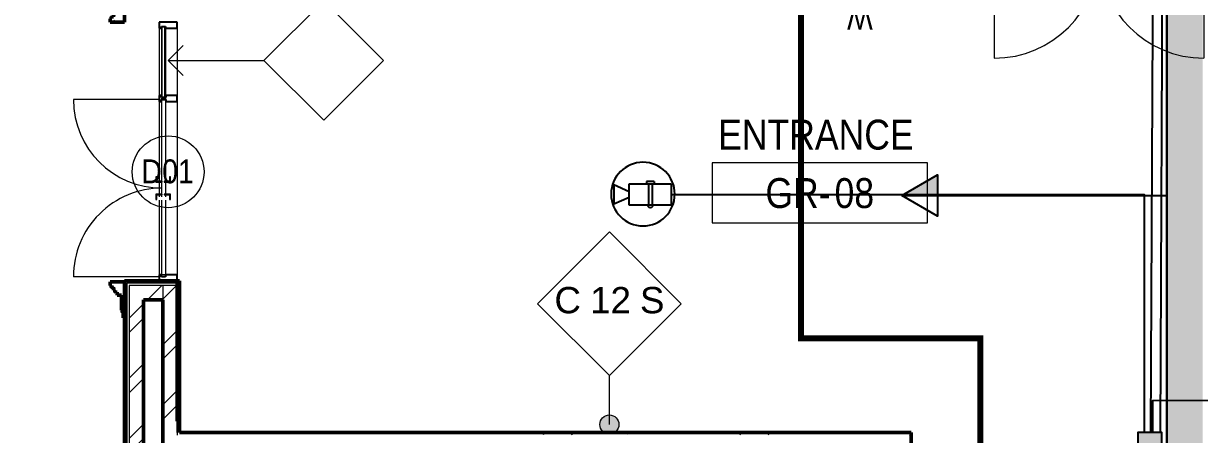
# Model space of a CAD drawing. Header units: millimetres. Extents: x -9358 to 257996, y -67499 to 9117.
# Drawn here: x 32967 to 42789, y -12384 to -8948 of the extents above; entities that cross this region are included whole.
import ezdxf
from ezdxf import colors
from ezdxf.entities.mleader import LeaderData, LeaderLine
from ezdxf.math import Vec2, Vec3

# ---------------------------------------------------------------- set-up
doc = ezdxf.new("R2010")
doc.units = ezdxf.units.MM
doc.header["$LTSCALE"] = 1000
for name, color, linetype, lineweight in [('123', 2, 'Continuous', 9), ('A-DOOR', 8, 'Continuous', 9), ('A-DOOR-1', 8, 'Continuous', 18), ('A-DOR', 8, 'Continuous', 9), ('A-FLR-PAT', 8, 'Continuous', 18), ('A-ROM-NAM', 8, 'Continuous', 9), ('A-TYP-DOR', 8, 'Continuous', 0), ('A-TYP-WAL', 8, 'Continuous', 0), ('A-WAL-CLD', 8, 'Continuous', 9), ('A-WAL-CMU', 8, 'Continuous', 50), ('A-WAL-CRT-GLS', 8, 'Continuous', 9), ('A-WAL-CRT-GLS-1', 8, 'Continuous', 18), ('A-WAL-CRT-MLN', 8, 'Continuous', 9), ('A-WAL-CRT-MLN-1', 8, 'Continuous', 25), ('A-WAL-LOW-20', 8, 'Continuous', 18), ('A-WAL-PAT-1', 8, 'Continuous', 9)]:
    doc.layers.add(name, color=color, linetype=linetype, lineweight=lineweight)
for name, color, linetype in [('CCTVNET', 6, 'Continuous'), ('DATANET', 4, 'Continuous'), ('F POINT AGN', 7, 'Continuous'), ('LC-CABLE -10', 4, 'Continuous'), ('LC-CABLE -20', 6, 'Continuous'), ('LC-DA-CIR', 4, 'Continuous'), ('LC-T-OUTLET', 4, 'Continuous'), ('Route - rack1', 7, 'Continuous')]:
    doc.layers.add(name, color=color, linetype=linetype)
doc.styles.add('Arial_5', font='arial.ttf', dxfattribs={"width": 0.85, "height": 200})
doc.styles.add('Arial_7', font='arial.ttf', dxfattribs={"width": 0.85, "height": 200})
doc.styles.add('Arial_8', font='arial.ttf', dxfattribs={"height": 220})
doc.styles.add('ELEC', font='romant.shx', dxfattribs={"width": 0.8, "oblique": 15, "height": 0.18})
pattern_1 = [(45, (0, 0), (-251.4472, 251.4472), []), (45, (0, 381), (-251.4472, 251.4472), [])]
pattern_2 = [(0, (0, 0), (812.8, 203.2), [33.528, -576.072, 33.528, -576.072, -3251.2]), (0, (0, 0), (812.8, 203.2), [-1219.2, 33.528, -1185.672, 33.528, -576.072, -1422.4]), (0, (0, 0), (812.8, 203.2), [-3048, 33.528, -372.872, 33.528, -982.472]), (120, (304.8, 101.6), (-582.3764, 602.30545), [33.528, -576.072, 33.528, -576.072, -3251.2]), (120, (304.8, 101.6), (-582.3764, 602.30545), [-1219.2, 33.528, -1185.672, 33.528, -576.072, -1422.4]), (120, (304.8, 101.6), (-582.3764, 602.30545), [-3048, 33.528, -372.872, 33.528, -982.472]), (240, (406.4, 508), (-230.4236, -805.50545), [33.528, -576.072, 33.528, -576.072, -3251.2]), (240, (406.4, 508), (-230.4236, -805.50545), [-1219.2, 33.528, -1185.672, 33.528, -576.072, -1422.4]), (240, (406.4, 508), (-230.4236, -805.50545), [-3048, 33.528, -372.872, 33.528, -982.472])]

# ---------------------------------------------------------------- blocks, each defined once
blk = doc.blocks.new('M_Wall Tag - WALL TAG-12mm-1267109-01-Ground Floor Plan')
at = {"layer": 'A-TYP-WAL'}
for p, q in [((-6, 0), (0, 6)), ((0, 6), (6, 0)), ((-6, 0), (0, -6)), ((6, 0), (0, -6))]:
    blk.add_line(p, q, dxfattribs=at)
blk = doc.blocks.new('Door Tag - Door Tag-41184-01-Ground Floor Plan')
at = {"layer": 'A-TYP-DOR'}
blk.add_circle((0, 0), 3, dxfattribs=at)
blk = doc.blocks.new('Wall Tag - 1_2_-62628-01-Ground Floor Plan')
at = {"layer": 'A-TYP-WAL'}
for p, q in [((-5, 0), (0, 5)), ((0, 5), (5, 0)), ((-5, 0), (0, -5)), ((0, -5), (5, 0))]:
    blk.add_line(p, q, dxfattribs=at)
blk = doc.blocks.new('DD')
at = {"layer": 'LC-DA-CIR'}
h = blk.add_hatch(color=3, dxfattribs=at)
h.dxf.hatch_style = 1
h.paths.add_polyline_path([(0, 299.4), (0, 0), (172.8, 0)])
at = {"color": 3}
blk.add_lwpolyline([(0, 299.4), (172.8, 0), (-172.8, 0), (0, 299.4)], dxfattribs=at)
at = {"layer": 'LC-DA-CIR', "color": 3}
blk.add_line((0, 299.4), (0, 0), dxfattribs=at)
blk = doc.blocks.new('D-W')
at = {"color": 3, "elevation": 0}
blk.add_lwpolyline([(0, 254.5), (146.9, 0), (-146.9, 0), (0, 254.5)], dxfattribs=at)
at = {"layer": 'LC-T-OUTLET', "color": 2}
blk.add_attdef('W', (77.2, 236.3, 0), '', height=170, dxfattribs=at)
blk = doc.blocks.new('M_Door-Curtain-Wall-Double-Glass - M_Door-Curtain-Wall-Double-Glass 1500_2500-2866191-01-Ground Floor Furniture Plan')
at = {"layer": 'A-DOOR'}
for p, q in [((-740.5, 75.5), (-740.5, 791.3)), ((740.5, 75), (740.5, 791.3))]:
    blk.add_line(p, q, dxfattribs=at)
for centre, start, end in [((-740.5, 50.8), 0, 90), ((740.5, 50.8), 90, 180)]:
    blk.add_arc(centre, 740.5, start, end, dxfattribs=at)
at = {"layer": 'A-DOR'}
for p, q in [((-50.8, 101.6), (-95.2, 101.6)), ((-95.2, 101.6), (-95.2, 95.2)), ((-50.8, 50.8), (-50.8, 101.6)), ((50.8, 101.6), (50.8, 50.8)), ((95.3, 101.6), (50.8, 101.6)), ((95.3, 95.2), (95.3, 101.6)), ((-95.2, 95.2), (-57.1, 95.2)), ((-57.1, 95.2), (-57.1, 50.8)), ((-57.1, 50.8), (-50.8, 50.8)), ((-50.8, 31.7), (-57.1, 31.7)), ((-57.1, 31.7), (-57.1, -12.7)), ((-50.8, -19.1), (-50.8, 31.7)), ((50.8, 50.8), (57.2, 50.8)), ((57.2, 31.7), (50.8, 31.7)), ((50.8, 31.7), (50.8, -19.1)), ((57.2, 50.8), (57.2, 95.2)), ((57.2, 95.2), (95.3, 95.2)), ((57.2, -12.7), (57.2, 31.7)), ((-57.1, -12.7), (-95.2, -12.7)), ((-95.2, -12.7), (-95.2, -19.1)), ((-95.2, -19.1), (-50.8, -19.1)), ((50.8, -19.1), (95.3, -19.1)), ((95.3, -12.7), (57.2, -12.7)), ((95.3, -19.1), (95.3, -12.7))]:
    blk.add_line(p, q, dxfattribs=at)
blk = doc.blocks.new('Rectangular Mullion - 50 x 150_left-2593512-01-Ground Floor Furniture Plan')
at = {"layer": 'A-WAL-CRT-MLN'}
for p, q in [((34099.5, -10276.7), (34099.5, -10900)), ((34119.5, -10276.7), (34119.5, -10900)), ((34154.5, -10276.7), (34154.5, -10900)), ((34249.5, -10276.7), (34249.5, -10900)), ((34154.5, -10900), (34119.5, -10900))]:
    blk.add_line(p, q, dxfattribs=at)
blk = doc.blocks.new('Rectangular Mullion - 50 x 150_right-517094-01-Ground Floor Furniture Plan')
at = {"layer": 'A-WAL-CRT-MLN-1'}
for p, q in [((-50, -20.5), (-50, 74.5)), ((-50, 74.5), (0, 74.5)), ((0, 74.5), (0, -75.5)), ((-33.6875, -20.5), (-50, -20.5)), ((-50, -75.5), (-50, -55.5)), ((-50, -55.5), (-33.6875, -55.5)), ((0, -75.5), (-50, -75.5)), ((-33.6875, -55.5), (-33.6875, -20.5))]:
    blk.add_line(p, q, dxfattribs=at)
blk = doc.blocks.new('Rectangular Mullion - 50 x 150_left-1779568-01-Ground Floor Furniture Plan')
at = {"layer": 'A-WAL-CRT-MLN'}
for p, q in [((34099.5, -9425), (34099.5, -10250)), ((34119.5, -9425), (34119.5, -10250)), ((34120, -9425), (34154.5, -9425)), ((34154.5, -9425), (34154.5, -10250)), ((34249.5, -9425), (34249.5, -10250))]:
    blk.add_line(p, q, dxfattribs=at)
blk = doc.blocks.new('System Panel - Glazed-2593520-01-Ground Floor Furniture Plan')
at = {"layer": 'A-WAL-CRT-GLS-1'}
for p, q in [((297.1875, 52.7), (-297.1875, 52.7)), ((-297.1875, 52.7), (-297.1875, 27.3)), ((-297.1875, 27.3), (297.1875, 27.3)), ((297.1875, 27.3), (297.1875, 52.7))]:
    blk.add_line(p, q, dxfattribs=at)
blk = doc.blocks.new('Rectangular Mullion - 50 x 150_left-2593518-01-Ground Floor Furniture Plan')
at = {"layer": 'A-WAL-CRT-MLN'}
for p, q in [((34099.5, -8840), (34099.5, -9401.7)), ((34119.5, -8840), (34122.3, -8840)), ((34119.5, -8840), (34119.5, -9401.7)), ((34147.7, -8840), (34154.5, -8840)), ((34154.5, -8840), (34154.5, -9401.7)), ((34249.5, -8840), (34249.5, -9401.7)), ((34122.3, -9401.7), (34120, -9401.7)), ((34154.5, -9401.7), (34147.7, -9401.7))]:
    blk.add_line(p, q, dxfattribs=at)
blk = doc.blocks.new('Rectangular Mullion - 50 x 150_Profile_Center-649122-01-Ground Floor Furniture Plan')
at = {"layer": 'A-WAL-CRT-MLN-1'}
for p, q in [((-25, -20), (-25, 75)), ((-25, 75), (25, 75)), ((25, 75), (25, -20)), ((-8.6875, -20), (-25, -20)), ((-25, -75), (-25, -55)), ((-25, -55), (-8.6875, -55)), ((25, -75), (-25, -75)), ((-8.6875, -55), (-8.6875, -20)), ((25, -20), (8.6875, -20)), ((8.6875, -20), (8.6875, -55)), ((8.6875, -55), (25, -55)), ((25, -55), (25, -75))]:
    blk.add_line(p, q, dxfattribs=at)
blk = doc.blocks.new('Rectangular Mullion - 50 x 150_left-517097-01-Ground Floor Furniture Plan')
at = {"layer": 'A-WAL-CRT-MLN-1'}
for p, q in [((0, 74.5), (-50, 74.5)), ((-50, 74.5), (-50, -20.5)), ((0, -75.5), (0, 74.5)), ((-50, -20.5), (-33.5, -20.5)), ((-33.5, -55.5), (-50, -55.5)), ((-50, -55.5), (-50, -75.5)), ((-50, -75.5), (0, -75.5)), ((-33.5, -20.5), (-33.5, -55.5))]:
    blk.add_line(p, q, dxfattribs=at)
blk = doc.blocks.new('M_Curtain Wall Dbl Glass2 - Double curtain wall door - grey-2605418-01-Ground Floor Furniture Plan')
at = {"layer": 'A-DOOR'}
for centre, start, end in [((-875, 0), 270, 360), ((875, 0), 180, 270)]:
    blk.add_arc(centre, 875, start, end, dxfattribs=at)
at = {"layer": 'A-DOOR-1'}
for p, q in [((-875, 0), (-875, -875)), ((875, 0), (875, -875))]:
    blk.add_line(p, q, dxfattribs=at)
blk = doc.blocks.new('Walls 100 - Walls 78-2780852-01-Ground Floor Furniture Plan')
at = {"layer": 'A-WAL-PAT-1'}
h = blk.add_hatch(dxfattribs=at)
h.set_pattern_fill('FP_136', color=256, style=0, pattern_type=2)
h.set_pattern_definition([(0, (0, 0), (406.4, 101.6), [33.528, -271.272, 33.528, -271.272, -1625.6]), (0, (0, 0), (406.4, 101.6), [-609.6, 33.528, -576.072, 33.528, -271.272, -711.2]), (0, (0, 0), (406.4, 101.6), [-1524, 33.528, -169.672, 33.528, -474.472]), (120, (152.4, 50.8), (-291.18818, 301.15272), [33.528, -271.272, 33.528, -271.272, -1625.6]), (120, (152.4, 50.8), (-291.18818, 301.15272), [-609.6, 33.528, -576.072, 33.528, -271.272, -711.2]), (120, (152.4, 50.8), (-291.18818, 301.15272), [-1524, 33.528, -169.672, 33.528, -474.472]), (240, (203.2, 254), (-115.21182, -402.75272), [33.528, -271.272, 33.528, -271.272, -1625.6]), (240, (203.2, 254), (-115.21182, -402.75272), [-609.6, 33.528, -576.072, 33.528, -271.272, -711.2]), (240, (203.2, 254), (-115.21182, -402.75272), [-1524, 33.528, -169.672, 33.528, -474.472])])
h.paths.add_polyline_path([(33800, -11260), (33810, -11260), (33810, -10960), (33690, -10960), (33690, -10990), (33705, -10990), (33698.5, -10993.7), (33698.5, -11001.2), (33705, -11005), (33720, -11005), (33720, -11030), (33735, -11030), (33728.5, -11033.7), (33728.5, -11041.2), (33735, -11045), (33750, -11045), (33750, -11070), (33785, -11070), (33785, -11195), (33799.7, -11195.2), (33791.3, -11200), (33791.3, -11210), (33800, -11215)], flags=0)
h.paths.add_polyline_path([(33690, -8790), (33810, -8790), (33810, -8490), (33800, -8490), (33800, -8535), (33791.3, -8540), (33791.3, -8550), (33800, -8555), (33785, -8555), (33785, -8680), (33750, -8680), (33750, -8705), (33735, -8705), (33728.5, -8708.8), (33728.5, -8716.3), (33735, -8720), (33720, -8720), (33720, -8745), (33705, -8745), (33698.5, -8748.8), (33698.5, -8756.3), (33705, -8760), (33690, -8760)], flags=0)
at = {"layer": 'A-WAL-CMU'}
for p, q in [((33810, -8490), (33800, -8490)), ((33800, -8490), (33800, -8535)), ((33810, -8790), (33810, -8490)), ((33800, -8555), (33785, -8555)), ((33785, -8555), (33785, -8680)), ((33735, -8720), (33720, -8720)), ((33720, -8720), (33720, -8745)), ((33750, -8705), (33735, -8705)), ((33785, -8680), (33750, -8680)), ((33750, -8680), (33750, -8705)), ((33690, -8760), (33690, -8790)), ((33705, -8760), (33690, -8760)), ((33690, -8790), (33810, -8790)), ((33720, -8745), (33705, -8745)), ((33690, -10960), (33690, -10990)), ((33810, -10960), (33690, -10960)), ((33690, -10990), (33705, -10990)), ((33810, -11260), (33810, -10960)), ((33705, -11005), (33720, -11005)), ((33720, -11005), (33720, -11030)), ((33720, -11030), (33735, -11030)), ((33735, -11045), (33750, -11045)), ((33750, -11045), (33750, -11070)), ((33750, -11070), (33785, -11070)), ((33785, -11070), (33785, -11195)), ((33785, -11195), (33800, -11195)), ((33800, -11215), (33800, -11260)), ((33800, -11260), (33810, -11260))]:
    blk.add_line(p, q, dxfattribs=at)
for centre, radius in [((33800, -8545), 10), ((33735, -8712.5), 7.5), ((33705, -8752.5), 7.5), ((33705, -10997.5), 7.5), ((33735, -11037.5), 7.5), ((33800, -11205), 10)]:
    blk.add_arc(centre, radius, 90, 270, dxfattribs=at)
blk = doc.blocks.new('M_Room Tag_Small - M_Room Tag_Small-919701-01-Ground Floor Furniture Plan')
at = {"layer": 'A-ROM-NAM'}
for p, q in [((9, 2.5), (-9, 2.5)), ((-9, 2.5), (-9, -2.5)), ((9, -2.5), (9, 2.5)), ((-9, -2.5), (9, -2.5))]:
    blk.add_line(p, q, dxfattribs=at)
blk = doc.blocks.new('G')
at = {"layer": 'A-WAL-PAT-1'}
h = blk.add_hatch(dxfattribs=at)
h.set_pattern_fill('FP_2', color=256, style=0, pattern_type=2)
h.set_pattern_definition(pattern_2)
h.paths.add_polyline_path([(34270, -12240), (34270, -10950), (34250, -10950), (34250, -12240)], flags=0)
h.paths.add_polyline_path([(34250, -8790), (34270, -8790), (34270, -8260), (34250, -8260), (34250, -8630)], flags=0)
h = blk.add_hatch(dxfattribs=at)
h.set_pattern_fill('FP_2', color=256, style=0, pattern_type=2)
h.set_pattern_definition(pattern_2)
h.paths.add_polyline_path([(33830, -14350), (33830, -10970), (33810, -10970), (33810, -14350)], flags=0)
h = blk.add_hatch(dxfattribs=at)
h.set_pattern_fill('FP_1', color=256, style=0, pattern_type=2)
h.set_pattern_definition(pattern_1)
h.paths.add_polyline_path([(34130, -11110), (34130, -10990), (33850, -10990), (33850, -11110), (34051.2, -11110)], flags=0)
h = blk.add_hatch(dxfattribs=at)
h.set_pattern_fill('FP_1', color=256, style=0, pattern_type=2)
h.set_pattern_definition(pattern_1)
h.paths.add_polyline_path([(34250, -14210), (34250, -10990), (34130, -10990), (34130, -14210)], flags=0)
h = blk.add_hatch(dxfattribs=at)
h.set_pattern_fill('FP_1', color=256, style=0, pattern_type=2)
h.set_pattern_definition(pattern_1)
h.paths.add_polyline_path([(33850, -14210), (33970, -14210), (33970, -11110), (33850, -11110), (33850, -14086.1)], flags=0)
h = blk.add_hatch(dxfattribs=at)
h.set_pattern_fill('FP_2', color=256, style=0, pattern_type=2)
h.set_pattern_definition(pattern_2)
h.paths.add_polyline_path([(34542.7, -12240), (40360, -12240), (40360, -12220), (34270, -12220), (34270, -12240)], flags=0)
h = blk.add_hatch(dxfattribs=at)
h.set_pattern_fill('FP_2', color=256, style=0, pattern_type=2)
h.set_pattern_definition(pattern_2)
h.paths.add_polyline_path([(40380, -20140), (40380, -20000), (40300, -20000), (40300, -20020), (40360, -20020), (40360, -20140)], flags=0)
h.paths.add_polyline_path([(40300, -19000), (40380, -19000), (40380, -18570), (40360, -18570), (40360, -18980), (40300, -18980)], flags=0)
h.paths.add_polyline_path([(40380, -18450), (40380, -14320), (40360, -14320), (40360, -18450)], flags=0)
h.paths.add_polyline_path([(40360, -14200), (40380, -14200), (40380, -13800), (40300, -13800), (40300, -13820), (40360, -13820), (40360, -14086.1)], flags=0)
h.paths.add_polyline_path([(40380, -12800), (40380, -12220), (40360, -12220), (40360, -12780), (40300, -12780), (40300, -12800)], flags=0)
at = {"layer": 'A-FLR-PAT'}
for p, q in [((34250, -8790), (34250, -9401.7)), ((34250, -9451.7), (34250, -10950))]:
    blk.add_line(p, q, dxfattribs=at)
at = {"layer": 'A-WAL-CLD'}
for p, q in [((33830, -10970), (33830, -14350)), ((34250, -10970), (33830, -10970)), ((33850, -10990), (33850, -14330)), ((34250, -10990), (33850, -10990)), ((34130, -10990), (34130, -11110)), ((34250, -12220), (34250, -12123.3)), ((34250, -12123.3), (34250, -12240))]:
    blk.add_line(p, q, dxfattribs=at)
at = {"layer": 'A-WAL-CMU'}
for p, q in [((33810, -10950), (33810, -14370)), ((34270, -10950), (33810, -10950)), ((34250, -12123.3), (34250, -10950)), ((34270, -12220), (34270, -10950)), ((33970, -14210), (33970, -11110)), ((33970, -11110), (34130, -11110)), ((34130, -11110), (34130, -14210)), ((34250, -12123.3), (34250, -11110)), ((40380, -12220), (34270, -12220)), ((40380, -12800), (40380, -12220))]:
    blk.add_line(p, q, dxfattribs=at)
at = {"layer": 'A-DOR'}
blk.add_blockref('M_Curtain Wall Dbl Glass2 - Double curtain wall door - grey-2605418-01-Ground Floor Furniture Plan', (41949.9, -8214.5), dxfattribs=at)
at = {"layer": 'A-DOR', "rotation": 89.99999999999979}
blk.add_blockref('M_Door-Curtain-Wall-Double-Glass - M_Door-Curtain-Wall-Double-Glass 1500_2500-2866191-01-Ground Floor Furniture Plan', (34175, -10176), dxfattribs=at)
at = {"layer": 'A-ROM-NAM', "xscale": 99.99999999999991, "yscale": 99.99999999999991, "zscale": 99.99999999999991}
blk.add_blockref('M_Room Tag_Small - M_Room Tag_Small-919701-01-Ground Floor Furniture Plan', (39618.5, -10215.7), dxfattribs=at)
at = {"layer": 'A-WAL-CRT-GLS', "rotation": 89.99999999999979}
blk.add_blockref('System Panel - Glazed-2593520-01-Ground Floor Furniture Plan', (34175, -9120.9), dxfattribs=at)
at = {"layer": 'A-WAL-CRT-MLN', "extrusion": (0, 0, -1), "rotation": 90.00000000000021}
for name, p in [('Rectangular Mullion - 50 x 150_right-517094-01-Ground Floor Furniture Plan', (-34175, -8790)), ('Rectangular Mullion - 50 x 150_Profile_Center-649122-01-Ground Floor Furniture Plan', (-34175, -9426.7))]:
    blk.add_blockref(name, p, dxfattribs=at)
at = {"layer": 'A-WAL-CRT-MLN'}
for name in ['Rectangular Mullion - 50 x 150_left-2593518-01-Ground Floor Furniture Plan', 'Rectangular Mullion - 50 x 150_left-1779568-01-Ground Floor Furniture Plan', 'Rectangular Mullion - 50 x 150_left-2593512-01-Ground Floor Furniture Plan']:
    blk.add_blockref(name, (0, 0), dxfattribs=at)
at = {"layer": 'A-WAL-CRT-MLN', "rotation": 269.9999999999998}
blk.add_blockref('Rectangular Mullion - 50 x 150_left-517097-01-Ground Floor Furniture Plan', (34175, -10950), dxfattribs=at)
at = {"layer": 'A-WAL-LOW-20'}
blk.add_blockref('Walls 100 - Walls 78-2780852-01-Ground Floor Furniture Plan', (0, 0), dxfattribs=at)
at = {"layer": 'A-ROM-NAM', "char_height": 250, "attachment_point": 1, "style": 'Arial_5'}
for s, insert, width in [('ENTRANCE', (38769, -9604.1), 2092.404), ('GR-', (39163.6, -10092.5), 699.873), ('08', (39741.1, -10092.5), 418.481)]:
    blk.add_mtext(s, dxfattribs=dict(at, insert=insert, width=width))
blk = doc.blocks.new('datatray')
at = {"layer": '123'}
h = blk.add_hatch(color=4, dxfattribs=at)
h.dxf.hatch_style = 1
h.paths.add_polyline_path([(302434, -43813.9), (311773, -43813.9), (311773, -43513.9), (311473, -43513.9), (301671, -43513.9), (301671, -38365), (301471, -38365), (301100, -38365), (301100, -38565), (301471, -38565), (301471, -43513.9), (287538, -43513.9), (287538, -38565), (287909, -38565), (287909, -38365), (287538, -38365), (287338, -38365), (287338, -43513.9), (277443, -43513.9), (277443, -4790), (277143, -4790), (277143, -43813.9), (301834, -43813.9), (301852.6, -52052), (299770, -52052), (299770, -52652), (301854, -52652), (302454, -52652)])
h.paths.add_polyline_path([(311773, -4790), (311473, -4790), (311473, -43513.9), (311773, -43513.9)])
at = {"layer": 'LC-CABLE -10', "color": 4}
blk.add_lwpolyline([(311473, -43513.9), (311473, -4790), (311473, -43513.9)], dxfattribs=at)
blk = doc.blocks.new('cctvtray')
at = {"layer": '123'}
h = blk.add_hatch(color=6, dxfattribs=at)
h.dxf.hatch_style = 1
h.paths.add_polyline_path([(284943, -12220), (284743, -12220), (284743, -43145), (275445, -43145), (275445, -38101), (275245, -38101), (274888, -38101), (274888, -38301), (275245, -38301), (275245, -43145), (260742, -43145), (260742, -38301), (261099, -38301), (261099, -38101), (260742, -38101), (260542, -38101), (260542, -43145), (251189, -43145), (251189, -12220), (250989, -12220), (250989, -43345), (274640.3, -43345), (274640.3, -52552), (273168, -52552), (273168, -52752), (274840.3, -52752), (274840.3, -43345), (284947, -43345)])
at = {"layer": 'LC-CABLE -20'}
blk.add_lwpolyline([(284947, -43345), (284943, -12220), (284743, -12220), (284743, -43145)], dxfattribs=at)
blk = doc.blocks.new('CAM1')
at = {"color": 3}
for p, q in [((120391, 205701), (-417251, -23507)), ((236736, -67205), (120391, 205701)), ((162556, 106038), (324526, 276477)), ((324526, 276477), (429598, 30014)), ((-211976, 102874), (-115951, 143811)), ((-211976, 102874), (-197954, 69984)), ((-172803, 80707), (-56458, -192199)), ((-125603, 100829), (-9259, -172077)), ((-115951, 143811), (-101930, 110921)), ((194572, 32458), (429598, 30014)), ((-417251, -23507), (-300906, -296412)), ((-300906, -296412), (236736, -67205))]:
    blk.add_line(p, q, dxfattribs=at)
blk.add_circle((32, 182), 443637, dxfattribs=at)
blk.add_arc((-33597, -182453), 35754, 203.0894976, 23.0894976, dxfattribs=at)
blk = doc.blocks.new('RACK1 - ROUTE')
at = {"layer": 'F POINT AGN', "color": 1, "const_width": 50}
blk.add_lwpolyline([(39461, -7716), (39461, -11579), (40959, -11579), (40959, -13414), (34710, -13414), (34710, -15952), (39460, -15952), (39460, -13842), (41466, -13842), (41466, -19690)], dxfattribs=at)

msp = doc.modelspace()

# ---------------------------------------------------------------- block references
msp.add_blockref('G', (0, -148.1))

# ---------------------------------------------------------------- next in the draw order: hatches: boundary and pattern name
at = {"layer": 'A-TYP-WAL'}
h = msp.add_hatch(color=256, dxfattribs=at)
edge = h.paths.add_edge_path(flags=0)
edge.add_arc((37860.2, -12300), 79.4, 0, 360)

# ---------------------------------------------------------------- next in the draw order: linework, layer by layer
for p, q in [((34175, -9257.4), (34300, -9132.4)), ((34175, -9257.4), (34300, -9382.4)), ((34175, -9257.4), (34975, -9257.4)), ((37860.2, -12300), (37860.2, -11890.7))]:
    msp.add_line(p, q, dxfattribs=at)
msp.add_circle((37860.2, -12300), 79.4, dxfattribs=at)
at = {"layer": 'CCTVNET', "color": 3}
for points in [[(49830.1, 1663.4), (47810, 1663.4), (47810, -7839.1), (42400.9, -7839.1), (42379.5, -12364.9)], [(51457.6, -166.6), (51457.6, -674.1), (47890, -674.1), (47890, -7919.1), (42480.6, -7919.1), (42459.5, -12365.3)], [(38376.8, -10378.1), (42328, -10378.1), (42328, -12368.1)], [(42904.5, -12099.5), (42397, -12103.6), (42397, -12368.1)]]:
    msp.add_lwpolyline(points, dxfattribs=at)
at = {"layer": 'DATANET', "color": 3}
msp.add_line((40602, -10386.1), (42515, -10386.1), dxfattribs=at)

# ---------------------------------------------------------------- next in the draw order: block references
at = {"layer": 'A-TYP-DOR', "xscale": 99.99999999999991, "yscale": 99.99999999999991, "zscale": 99.99999999999991}
msp.add_blockref('Door Tag - Door Tag-41184-01-Ground Floor Plan', (34175, -10187.6), dxfattribs=at)
at = {"layer": 'A-TYP-WAL', "xscale": 99.99999999999991, "yscale": 99.99999999999991, "zscale": 99.99999999999991}
for name, p in [('Wall Tag - 1_2_-62628-01-Ground Floor Plan', (35475, -9257.4)), ('M_Wall Tag - WALL TAG-12mm-1267109-01-Ground Floor Plan', (37860.2, -11290.7))]:
    msp.add_blockref(name, p, dxfattribs=at)
at = {"layer": 'CCTVNET', "color": 3, "xscale": -0.0006, "yscale": 0.0006, "zscale": 0.0006, "rotation": 23.08949760422089}
msp.add_blockref('CAM1', (38140.9, -10374.3), dxfattribs=at)
at = {"layer": 'CCTVNET'}
msp.add_blockref('cctvtray', (-242468.4, -148.1), dxfattribs=at)
at = {"layer": 'DATANET'}
msp.add_blockref('datatray', (-268957, -148.1), dxfattribs=at)
at = {"layer": 'DATANET', "color": 3}
ref = msp.add_blockref('D-W', (40105.7, -8428.1, 0), dxfattribs=dict(at, rotation=180))
ref.add_attrib('W', 'W', (40060.3, -8830.1), dxfattribs={"layer": 'LC-T-OUTLET', "color": 3, "height": 170, "rotation": 180})
at = {"layer": 'DATANET', "color": 3, "rotation": 89.99999999999999}
msp.add_blockref('DD', (40602, -10386.1), dxfattribs=at)
at = {"layer": 'Route - rack1', "color": 1}
msp.add_blockref('RACK1 - ROUTE', (0, 0), dxfattribs=at)

# ---------------------------------------------------------------- next in the draw order: texts
at = {"layer": 'A-TYP-DOR', "char_height": 200, "attachment_point": 1, "style": 'Arial_7'}
for s, insert, width in [('D', (33951.3, -10084), 211.245), ('01', (34125.6, -10084), 327.088)]:
    msp.add_mtext(s, dxfattribs=dict(at, insert=insert, width=width))
at = {"layer": 'A-TYP-WAL', "char_height": 220, "attachment_point": 1, "style": 'Arial_8'}
for s, insert, width in [('C ', (37401.3, -11150.6), 360.759), ('12 ', (37699, -11150.6), 505.063), ('S', (38115.7, -11150.6), 240.506)]:
    msp.add_mtext(s, dxfattribs=dict(at, insert=insert, width=width))

# ---------------------------------------------------------------- next in the draw order: leaders
at = {"layer": 'DATANET', "color": 3}
ml = msp.add_multileader_mtext('Standard', dxfattribs=at)
ml.set_content('{\\C4;CABLE TRUNK (300X100X150mm) FOR DATA & AV}', color=2, style='ELEC')
ml.set_leader_properties(color=4)
ml.build(insert=Vec2(0, 0))
ml.multileader.update_dxf_attribs({"text_left_attachment_type": 6, "text_right_attachment_type": 6, "dogleg_length": 1703.1, "arrow_head_size": 151.4})
ctx = ml.context
ctx.base_point, ctx.char_height, ctx.arrow_head_size, ctx.landing_gap_size, ctx.plane_origin = Vec3(9708.1, -11725.1), 227.107, 151.4, 22.7, Vec3(-2939.1, -47993.5)
ctx.left_attachment, ctx.right_attachment = 6, 6
notes = []
notes.append((ctx, [(0, (1, 1, 0), (9530.6, -11725.1), (1, 0), 177.6, [(0, [(8512.9, -12236.1)], 0, [])])]))
ctx.mtext.insert, ctx.mtext.width, ctx.mtext.flow_direction = Vec3(9730.9, -11422.3), 213786.42, 5
for ctx, leaders in notes:
    for number, flags, end, landing, length, lines in leaders:
        leader = LeaderData()
        leader.index, (leader.has_last_leader_line, leader.has_dogleg_vector, leader.attachment_direction) = number, flags
        leader.last_leader_point, leader.dogleg_vector, leader.dogleg_length = Vec3(end), Vec3(landing), length
        for number, points, colour, breaks in lines:
            line = LeaderLine()
            line.index, line.vertices, line.color, line.breaks = number, Vec3.list(points), colors.encode_raw_color(colour), breaks
            leader.lines.append(line)
        ctx.leaders.append(leader)

doc.saveas('drawing.dxf')
